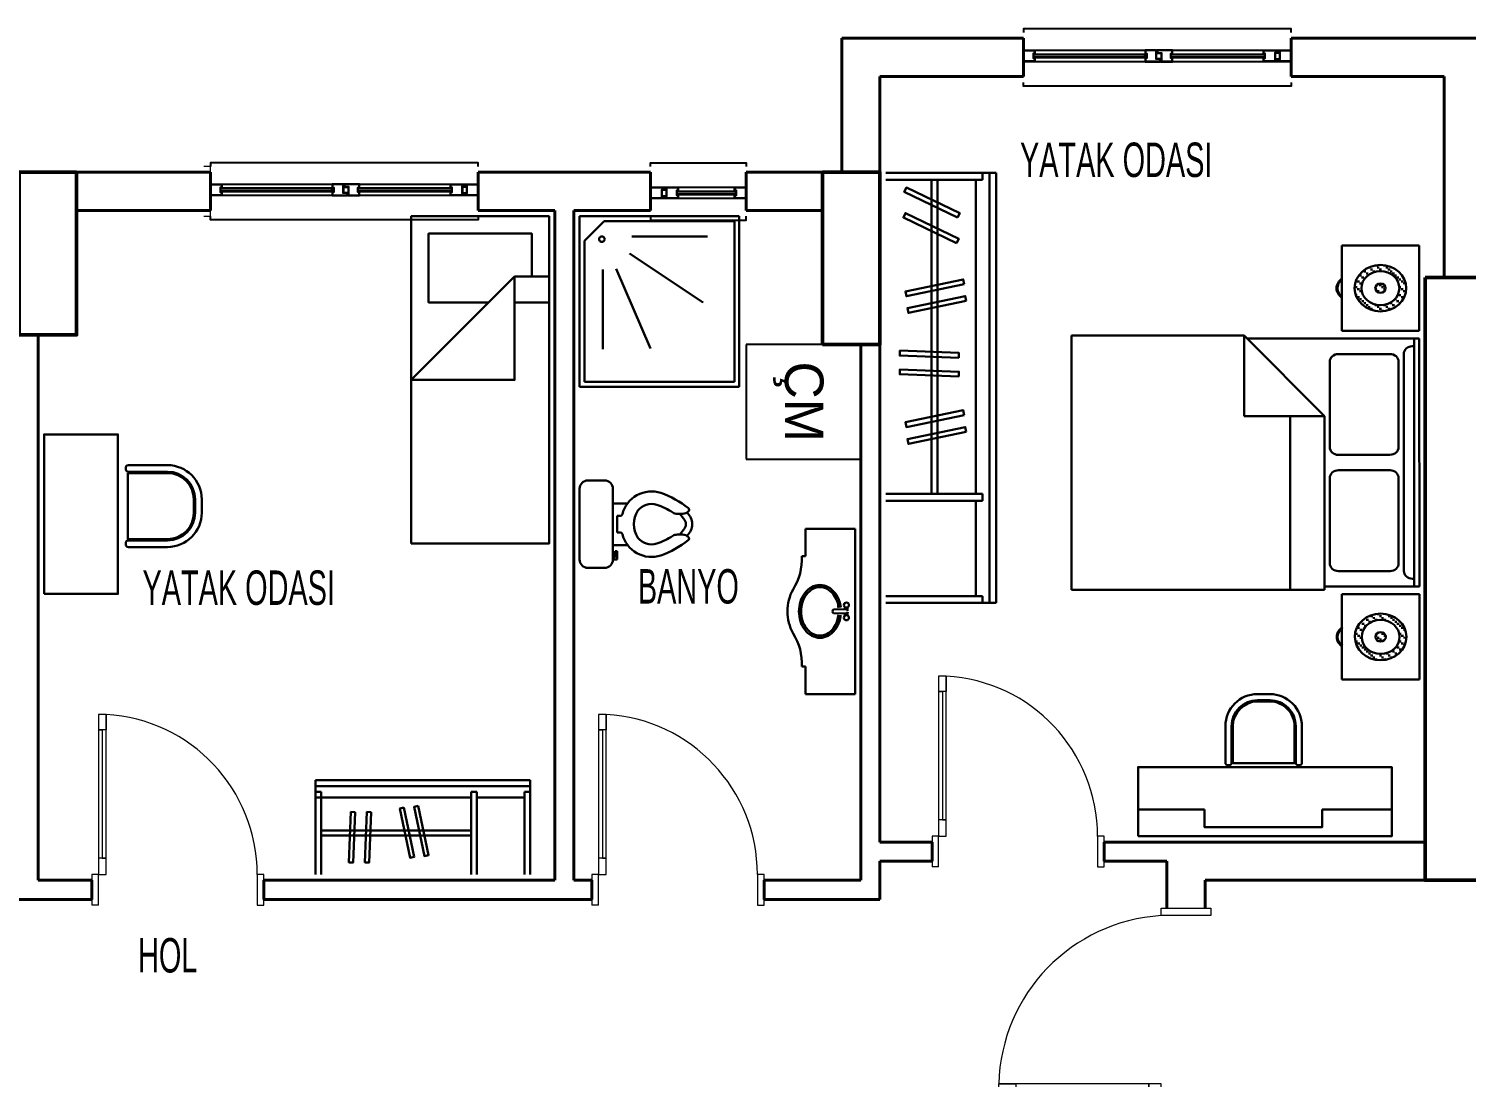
# Model space of a CAD drawing. Header units: millimetres. Extents: x 38 to 3246, y 32 to 1248.
# Drawn here: x 752 to 1504, y 678 to 1225 of the extents above; entities that cross this region are included whole.
import ezdxf

# ---------------------------------------------------------------- set-up
doc = ezdxf.new("R2010")
doc.units = ezdxf.units.MM
doc.layers.add('14_ISLAK_MEKAN_TEFRİŞ', color=134, linetype='Continuous')
for name, color, linetype, lineweight in [('CAM', 253, 'Continuous', 15), ('duvar_40', 45, 'Continuous', 40), ('KOLON50', 81, 'Continuous', 50), ('PENC_25', 74, 'Continuous', 25), ('TEF', 145, 'Continuous', 30), ('yazı', 253, 'Continuous', 20)]:
    doc.layers.add(name, color=color, linetype=linetype, lineweight=lineweight)
doc.styles.add('ARIAL', font='Arial')
doc.styles.get("Standard").update_dxf_attribs({"font": 'EtrFont'})

# ---------------------------------------------------------------- blocks, each defined once
blk = doc.blocks.new('a90')
at = {"layer": 'PENC_25', "lineweight": 20}
for p, q in [((1344.126593, 765.83973), (1370.110589, 765.83973)), ((1344.126593, 761.98131), (1344.126593, 765.83973)), ((1344.126593, 765.83973), (1370.110589, 765.83973)), ((1344.126593, 761.98131), (1344.126593, 765.83973)), ((1370.110589, 761.98131), (1344.126593, 761.98131)), ((1370.110589, 761.98131), (1344.126593, 761.98131)), ((1370.110589, 765.83973), (1370.110589, 761.98131)), ((1370.110589, 765.83973), (1370.110589, 761.98131)), ((1344.110589, 665.83973), (1344.110589, 669.698151)), ((1344.110589, 669.698151), (1370.110589, 669.698151)), ((1370.110589, 669.698151), (1370.110589, 665.83973)), ((1344.110589, 665.83973), (1370.126593, 665.83973))]:
    blk.add_line(p, q, dxfattribs=at)
at = {"layer": 'PENC_25', "lineweight": 20, "flags": 128}
for points in [[(1259.196266, 669.698151), (1259.196266, 674.142595)], [(1259.196266, 669.698151), (1344.110589, 669.698151), (1344.110589, 674.142595), (1259.196266, 674.142595), (1268.165639, 674.142595), (1268.165639, 669.698151), (1268.165639, 671.920373), (1337.639647, 671.920373), (1337.639647, 674.142595), (1337.639647, 669.698151)]]:
    blk.add_lwpolyline(points, dxfattribs=at)
at = {"layer": 'PENC_25', "lineweight": 20}
blk.add_arc((1349.684225, 671.629217), 90.522859, 93.519877, 178.408971, dxfattribs=at)
blk = doc.blocks.new('a91')
at = {"layer": 'TEF'}
h = blk.add_hatch(dxfattribs=at)
h.set_pattern_fill('CROSS', color=256, scale=0.36, style=0, pattern_type=2)
h.set_pattern_definition([(-89.969315, (-397.237, -10223.7682), (-2.28489783, -2.058624), [1.0287, -3.0861]), (-179.969315, (-397.8088, -10223.2542), (-2.28710152, 2.05617543), [1.143, -3.429])])
h.paths.add_polyline_path([(1445.25, 1089.89), (1445.4, 1088.09), (1445.84, 1086.33), (1446.57, 1084.66), (1447.55, 1083.11), (1448.78, 1081.71), (1450.21, 1080.49), (1451.83, 1079.46), (1453.61, 1078.66), (1455.5, 1078.11), (1457.46, 1077.8), (1459.47, 1077.76), (1461.47, 1078), (1463.42, 1078.5), (1465.27, 1079.26), (1466.98, 1080.26), (1468.5, 1081.49), (1469.79, 1082.91), (1470.84, 1084.48), (1471.6, 1086.18), (1472.08, 1087.95), (1472.25, 1089.76), (1472.12, 1091.56), (1471.7, 1093.32), (1471, 1095), (1470.04, 1096.56), (1468.83, 1097.98), (1467.41, 1099.22), (1465.81, 1100.26), (1464.04, 1101.07), (1462.16, 1101.65), (1460.2, 1101.98), (1458.2, 1102.04), (1456.19, 1101.83), (1454.24, 1101.35), (1452.38, 1100.61), (1450.66, 1099.62), (1449.12, 1098.41), (1447.8, 1097.01), (1446.74, 1095.44), (1445.95, 1093.76), (1445.45, 1091.99), (1445.25, 1090.18)])
h.paths.add_polyline_path([(1448.85, 1089.89), (1448.96, 1088.57), (1449.29, 1087.28), (1449.82, 1086.06), (1450.54, 1084.92), (1451.44, 1083.89), (1452.49, 1083), (1453.68, 1082.25), (1454.98, 1081.66), (1456.36, 1081.25), (1457.81, 1081.03), (1459.28, 1081), (1460.75, 1081.17), (1462.17, 1081.54), (1463.53, 1082.1), (1464.78, 1082.83), (1465.9, 1083.73), (1466.85, 1084.77), (1467.61, 1085.93), (1468.18, 1087.17), (1468.52, 1088.47), (1468.65, 1089.79), (1468.56, 1091.12), (1468.25, 1092.41), (1467.74, 1093.64), (1467.03, 1094.78), (1466.15, 1095.82), (1465.1, 1096.73), (1463.92, 1097.49), (1462.63, 1098.09), (1461.25, 1098.52), (1459.81, 1098.76), (1458.34, 1098.8), (1456.87, 1098.65), (1455.44, 1098.29), (1454.08, 1097.75), (1452.82, 1097.03), (1451.69, 1096.14), (1450.72, 1095.11), (1449.94, 1093.96), (1449.36, 1092.73), (1449, 1091.43), (1448.85, 1090.11)])
h.paths.add_polyline_path([(1456.05, 1089.9), (1456.08, 1089.54), (1456.17, 1089.18), (1456.31, 1088.85), (1456.51, 1088.54), (1456.76, 1088.26), (1457.04, 1088.01), (1457.37, 1087.81), (1457.72, 1087.65), (1458.1, 1087.54), (1458.49, 1087.48), (1458.89, 1087.47), (1459.29, 1087.52), (1459.68, 1087.62), (1460.05, 1087.77), (1460.4, 1087.97), (1460.7, 1088.22), (1460.96, 1088.5), (1461.17, 1088.81), (1461.32, 1089.15), (1461.42, 1089.51), (1461.45, 1089.87), (1461.43, 1090.23), (1461.34, 1090.58), (1461.2, 1090.92), (1461.01, 1091.23), (1460.77, 1091.51), (1460.48, 1091.76), (1460.16, 1091.97), (1459.81, 1092.13), (1459.43, 1092.25), (1459.04, 1092.31), (1458.64, 1092.33), (1458.24, 1092.28), (1457.85, 1092.19), (1457.48, 1092.04), (1457.13, 1091.84), (1456.82, 1091.6), (1456.56, 1091.32), (1456.35, 1091.01), (1456.19, 1090.67), (1456.09, 1090.32), (1456.05, 1089.95)])
h.paths.add_polyline_path([(1445.35, 907.64), (1445.5, 905.84), (1445.94, 904.08), (1446.66, 902.41), (1447.65, 900.86), (1448.87, 899.46), (1450.31, 898.24), (1451.93, 897.21), (1453.7, 896.41), (1455.59, 895.86), (1457.56, 895.55), (1459.57, 895.51), (1461.57, 895.75), (1463.52, 896.25), (1465.37, 897.01), (1467.07, 898.01), (1468.59, 899.24), (1469.89, 900.66), (1470.93, 902.23), (1471.7, 903.93), (1472.17, 905.7), (1472.35, 907.51), (1472.22, 909.31), (1471.8, 911.07), (1471.1, 912.75), (1470.14, 914.31), (1468.93, 915.73), (1467.51, 916.97), (1465.9, 918.01), (1464.14, 918.82), (1462.26, 919.4), (1460.3, 919.73), (1458.29, 919.79), (1456.29, 919.58), (1454.34, 919.1), (1452.47, 918.36), (1450.75, 917.37), (1449.22, 916.16), (1447.9, 914.76), (1446.84, 913.19), (1446.05, 911.51), (1445.55, 909.74), (1445.35, 907.93)])
h.paths.add_polyline_path([(1448.95, 907.64), (1449.06, 906.32), (1449.38, 905.03), (1449.91, 903.81), (1450.64, 902.67), (1451.53, 901.64), (1452.59, 900.75), (1453.78, 900), (1455.08, 899.41), (1456.46, 899), (1457.9, 898.78), (1459.38, 898.75), (1460.84, 898.92), (1462.27, 899.29), (1463.63, 899.85), (1464.88, 900.58), (1466, 901.48), (1466.95, 902.52), (1467.71, 903.68), (1468.27, 904.92), (1468.62, 906.22), (1468.75, 907.54), (1468.66, 908.87), (1468.35, 910.16), (1467.83, 911.39), (1467.13, 912.53), (1466.24, 913.57), (1465.2, 914.48), (1464.02, 915.24), (1462.73, 915.84), (1461.35, 916.27), (1459.91, 916.51), (1458.44, 916.55), (1456.97, 916.4), (1455.54, 916.04), (1454.17, 915.5), (1452.91, 914.78), (1451.79, 913.89), (1450.82, 912.86), (1450.04, 911.71), (1449.46, 910.48), (1449.1, 909.18), (1448.95, 907.86)])
h.paths.add_polyline_path([(1456.15, 907.65), (1456.18, 907.29), (1456.27, 906.93), (1456.41, 906.6), (1456.61, 906.29), (1456.85, 906.01), (1457.14, 905.76), (1457.47, 905.56), (1457.82, 905.4), (1458.2, 905.29), (1458.59, 905.23), (1458.99, 905.22), (1459.39, 905.27), (1459.78, 905.37), (1460.15, 905.52), (1460.49, 905.72), (1460.8, 905.97), (1461.06, 906.25), (1461.27, 906.56), (1461.42, 906.9), (1461.51, 907.26), (1461.55, 907.62), (1461.52, 907.98), (1461.44, 908.33), (1461.3, 908.67), (1461.11, 908.98), (1460.87, 909.26), (1460.58, 909.51), (1460.26, 909.72), (1459.91, 909.88), (1459.53, 910), (1459.14, 910.06), (1458.74, 910.08), (1458.34, 910.03), (1457.95, 909.94), (1457.57, 909.79), (1457.23, 909.59), (1456.92, 909.35), (1456.66, 909.07), (1456.45, 908.76), (1456.29, 908.42), (1456.19, 908.07), (1456.15, 907.7)])
for p, q in [((1438.59, 929.91), (1479.09, 929.93)), ((1438.61, 885.36), (1438.59, 929.91)), ((1479.09, 929.93), (1479.11, 885.38)), ((1479.11, 885.38), (1438.61, 885.36))]:
    blk.add_line(p, q, dxfattribs=at)
for major_axis in [(-13.5, -0.01), (-9.9, -0.01), (-2.7, 0)]:
    blk.add_ellipse((1458.85, 907.65), major_axis=major_axis, ratio=0.9, dxfattribs=at)
for major_axis, start_param, end_param in [((-6.75, 0), 5.306139, 7.260232), ((-6.3, 0), 5.359292, 7.207079)]:
    blk.add_ellipse((1442.65, 907.64), major_axis=major_axis, ratio=0.9, start_param=start_param, end_param=end_param, dxfattribs=at)
blk = doc.blocks.new('a92')
at = {"layer": 'TEF'}
for p, q in [((1478.989125, 1112.182934), (1438.489131, 1112.161245)), ((1438.489131, 1112.161245), (1438.51299, 1067.611251)), ((1479.012984, 1067.632941), (1478.989125, 1112.182934)), ((1438.51299, 1067.611251), (1479.012984, 1067.632941)), ((1387.536818, 1065.15395), (1297.214312, 1065.105578)), ((1297.214312, 1065.105578), (1297.285455, 932.265597)), ((1387.536818, 1065.15395), (1387.559391, 1023.005139)), ((1429.536866, 1023.02762), (1387.536818, 1065.15395)), ((1479.015153, 1063.582941), (1389.1511, 1063.534814)), ((1476.384561, 933.981514), (1476.315154, 1063.581495)), ((1479.084561, 933.98296), (1479.015153, 1063.582941)), ((1463.719493, 1055.474749), (1436.719497, 1055.460289)), ((1470.980224, 942.078621), (1470.919492, 1055.478605)), ((1475.417323, 1059.531014), (1476.317323, 1059.531496)), ((1432.221667, 1051.407879), (1432.245526, 1006.857886)), ((1468.245521, 1006.877166), (1468.221662, 1051.427159)), ((1429.536866, 1023.02762), (1387.559391, 1023.005139)), ((1411.585438, 932.32681), (1411.536868, 1023.01798)), ((1429.585436, 932.33645), (1429.536866, 1023.02762)), ((1436.747694, 1002.810296), (1463.74769, 1002.824756)), ((1436.752032, 994.710297), (1463.752028, 994.724757)), ((1432.278061, 946.107894), (1432.254202, 990.657888)), ((1468.254197, 990.677168), (1468.278055, 946.127174)), ((1463.780225, 942.074765), (1436.780229, 942.060305)), ((1297.285455, 932.265597), (1429.585436, 932.33645)), ((1429.584568, 933.95645), (1479.084561, 933.98296)), ((1476.382392, 938.031513), (1475.482392, 938.031031))]:
    blk.add_line(p, q, dxfattribs=at)
for major_axis in [(-13.499998, -0.00723), (-9.899999, -0.005302), (-2.7, -0.001446)]:
    blk.add_ellipse((1458.751058, 1089.897093), major_axis=major_axis, ratio=0.9, dxfattribs=at)
for centre, major_axis, start_param, end_param in [((1442.55106, 1089.888417), (-6.749999, -0.003615), 5.3061386471, 7.2602319673), ((1442.55106, 1089.888417), (-6.299999, -0.003374), 5.3592918673, 7.2070787471), ((1436.721666, 1051.410289), (-4.499999, -0.00241), 4.7123889804, 6.2831853072), ((1463.721662, 1051.424749), (-4.499999, -0.00241), 3.1415926536, 4.7123889804), ((1475.419492, 1055.481015), (-4.499999, -0.00241), 4.7123889804, 6.2831853072), ((1436.745525, 1006.860296), (-4.499999, -0.00241), 6.2831853072, 7.853981634), ((1463.745521, 1006.874756), (-4.499999, -0.00241), 1.5707963268, 3.1415926536), ((1436.754201, 990.660298), (-4.499999, -0.00241), 4.7123889804, 6.2831853072), ((1463.754197, 990.674758), (-4.499999, -0.00241), 3.1415926536, 4.7123889804), ((1436.77806, 946.110304), (-4.499999, -0.00241), 6.2831853072, 7.853981634), ((1463.778056, 946.124764), (-4.499999, -0.00241), 1.5707963268, 3.1415926536), ((1475.480223, 942.081031), (-4.499999, -0.00241), 6.2831853072, 7.853981634)]:
    blk.add_ellipse(centre, major_axis=major_axis, ratio=0.9, start_param=start_param, end_param=end_param, dxfattribs=at)
blk.add_blockref('a91', (0, 0))
blk = doc.blocks.new('a93')
at = {"layer": 'duvar_40', "flags": 128}
for points in [[(1224.326325, 800.466768), (1224.326325, 790.466768)], [(1314.326325, 800.466768), (1314.326325, 790.466768)]]:
    blk.add_lwpolyline(points, dxfattribs=at)
at = {"layer": 'PENC_25', "lineweight": 20}
for p, q in [((1231.798843, 887.134307), (1227.798843, 887.134307)), ((1224.326266, 803.466788), (1224.326266, 787.466839)), ((1227.798844, 803.466788), (1224.326266, 803.466788)), ((1227.798844, 787.466839), (1227.798844, 803.466788)), ((1314.326266, 803.466737), (1310.853687, 803.466737)), ((1310.853687, 803.466737), (1310.853687, 787.466788)), ((1314.326266, 787.466788), (1314.326266, 803.466737)), ((1227.798844, 787.466737), (1224.326266, 787.466737)), ((1310.853687, 787.466737), (1314.326266, 787.466737))]:
    blk.add_line(p, q, dxfattribs=at)
at = {"layer": 'PENC_25', "lineweight": 20, "flags": 128}
blk.add_lwpolyline([(1227.798843, 887.190193), (1227.798843, 803.466788), (1231.798843, 803.466788), (1231.798843, 887.190193), (1231.798843, 879.117758), (1227.798843, 879.117758), (1229.798843, 879.117758), (1229.798843, 812.028691), (1231.798843, 812.028691), (1227.798843, 812.028691)], dxfattribs=at)
at = {"layer": 'PENC_25', "lineweight": 20}
blk.add_arc((1227.051598, 803.466788), 83.80209, 359.992273, 86.752553, dxfattribs=at)
blk = doc.blocks.new('a94')
at = {"layer": 'duvar_40', "flags": 128}
for points in [[(1046.515667, 780.466768), (1046.515667, 770.466768)], [(1136.515667, 780.466768), (1136.515667, 770.466768)]]:
    blk.add_lwpolyline(points, dxfattribs=at)
at = {"layer": 'PENC_25', "lineweight": 20}
for p, q in [((1053.988186, 867.134256), (1049.988186, 867.134256)), ((1049.988187, 783.466737), (1046.515608, 783.466737)), ((1046.515608, 783.466737), (1046.515608, 767.466788)), ((1049.988187, 767.466788), (1049.988187, 783.466737)), ((1133.04303, 783.466685), (1133.04303, 767.466737)), ((1136.515608, 783.466685), (1133.04303, 783.466685)), ((1136.515608, 767.466737), (1136.515608, 783.466685)), ((1049.988187, 767.466685), (1046.515608, 767.466685)), ((1133.04303, 767.466685), (1136.515608, 767.466685))]:
    blk.add_line(p, q, dxfattribs=at)
at = {"layer": 'PENC_25', "lineweight": 20, "flags": 128}
blk.add_lwpolyline([(1049.988186, 867.190142), (1049.988186, 783.466737), (1053.988186, 783.466737), (1053.988186, 867.190142), (1053.988186, 859.117706), (1049.988186, 859.117706), (1051.988186, 859.117706), (1051.988186, 792.028639), (1053.988186, 792.028639), (1049.988186, 792.028639)], dxfattribs=at)
at = {"layer": 'PENC_25', "lineweight": 20}
blk.add_arc((1049.24094, 783.466737), 83.80209, 359.992273, 86.752553, dxfattribs=at)
blk = doc.blocks.new('a95')
at = {"layer": 'CAM', "flags": 128}
for points in [[(1090.949588, 1140.17522), (1121.835366, 1140.17522), (1121.835366, 1140.67522), (1091.649588, 1140.67522)], [(1094.873231, 1140.67522), (1090.949588, 1140.67522), (1090.949588, 1140.17522), (1094.873231, 1140.17522)], [(1091.649588, 1138.67522), (1121.835366, 1138.67522), (1121.835366, 1139.17522), (1090.949588, 1139.17522)], [(1094.873231, 1139.17522), (1090.949588, 1139.17522), (1090.949588, 1138.67522), (1094.873231, 1138.67522)]]:
    blk.add_lwpolyline(points, dxfattribs=at)
at = {"layer": 'PENC_25'}
for p, q in [((1091.649588, 1142.675221), (1121.135366, 1142.675221)), ((1121.135366, 1136.675218), (1091.649588, 1136.675218))]:
    blk.add_line(p, q, dxfattribs=at)
at = {"layer": 'PENC_25', "flags": 128}
for points in [[(1077.110589, 1153.466737), (1077.110589, 1155.383703), (1127.110589, 1155.383703), (1127.110589, 1153.466737)], [(1077.110589, 1127.466737), (1077.110589, 1125.466737), (1127.110589, 1125.466737), (1127.110589, 1127.466737)]]:
    blk.add_lwpolyline(points, dxfattribs=at)
for points in [[(1077.110589, 1142.675221), (1085.135372, 1142.675221), (1085.135372, 1141.17522), (1083.135371, 1141.17522), (1083.135371, 1136.675218), (1077.110589, 1136.675218), (1077.110589, 1139.67522)], [(1077.535369, 1142.475221), (1084.935372, 1142.475221), (1084.935372, 1141.37522), (1082.935371, 1141.37522), (1082.935371, 1136.875218), (1077.535369, 1136.875218), (1077.535369, 1138.47522), (1077.535369, 1140.87522)], [(1091.649588, 1136.675218), (1083.435371, 1136.675218), (1083.435371, 1138.17522), (1085.435372, 1138.17522), (1085.435372, 1142.675221), (1091.649588, 1142.675221), (1091.649588, 1140.67522), (1090.949588, 1140.67522), (1090.949588, 1138.67522), (1091.649588, 1138.67522)], [(1091.449588, 1136.875218), (1083.635371, 1136.875218), (1083.635371, 1137.97522), (1085.635372, 1137.97522), (1085.635372, 1142.475221), (1091.449588, 1142.475221), (1091.449588, 1140.87522), (1090.749588, 1140.87522), (1090.749588, 1138.47522), (1091.449588, 1138.47522)], [(1121.135366, 1142.675221), (1127.110589, 1142.675221), (1127.110589, 1136.675218), (1121.135366, 1136.675218), (1121.135366, 1138.67522), (1121.835366, 1138.67522), (1121.835366, 1140.67522), (1121.135366, 1140.67522)], [(1121.335366, 1142.475221), (1126.935369, 1142.475221), (1126.935369, 1136.875218), (1121.335366, 1136.875218), (1121.335366, 1138.47522), (1122.035366, 1138.47522), (1122.035366, 1140.87522), (1121.335366, 1140.87522)]]:
    blk.add_lwpolyline(points, close=True, dxfattribs=at)
blk = doc.blocks.new('a96')
at = {"layer": 'duvar_40', "flags": 128}
for points in [[(785.064901, 780.466768), (785.064901, 770.466768)], [(875.064901, 780.466768), (875.064901, 770.466768)]]:
    blk.add_lwpolyline(points, dxfattribs=at)
at = {"layer": 'PENC_25', "lineweight": 20}
for p, q in [((792.53742, 867.134256), (788.53742, 867.134256)), ((788.537421, 783.466737), (785.064842, 783.466737)), ((785.064842, 783.466737), (785.064842, 767.466788)), ((788.537421, 767.466788), (788.537421, 783.466737)), ((875.064842, 783.466685), (871.592264, 783.466685)), ((871.592264, 783.466685), (871.592264, 767.466737)), ((875.064842, 767.466737), (875.064842, 783.466685)), ((788.537421, 767.466685), (785.064842, 767.466685)), ((871.592264, 767.466685), (875.064842, 767.466685))]:
    blk.add_line(p, q, dxfattribs=at)
at = {"layer": 'PENC_25', "lineweight": 20, "flags": 128}
blk.add_lwpolyline([(788.53742, 867.190142), (788.53742, 783.466737), (792.53742, 783.466737), (792.53742, 867.190142), (792.53742, 859.117706), (788.53742, 859.117706), (790.53742, 859.117706), (790.53742, 792.028639), (792.53742, 792.028639), (788.53742, 792.028639)], dxfattribs=at)
at = {"layer": 'PENC_25', "lineweight": 20}
blk.add_arc((787.790174, 783.466737), 83.80209, 359.992273, 86.752553, dxfattribs=at)
blk = doc.blocks.new('a103')
at = {"layer": 'CAM', "flags": 128}
for points in [[(1277.385812, 1211.758253), (1336.447941, 1211.758253), (1336.447941, 1212.258253), (1277.385812, 1212.258253)], [(1277.385812, 1210.258253), (1336.447941, 1210.258253), (1336.447941, 1210.758253), (1277.385812, 1210.758253)], [(1349.347946, 1211.758253), (1398.271589, 1211.758253), (1398.271589, 1212.258253), (1349.347946, 1212.258253)], [(1349.347946, 1210.258253), (1398.271589, 1210.258253), (1398.271589, 1210.758253), (1349.347946, 1210.758253)]]:
    blk.add_lwpolyline(points, close=True, dxfattribs=at)
at = {"layer": 'PENC_25'}
for p, q in [((1278.085812, 1214.258255), (1397.571589, 1214.258255)), ((1397.571589, 1208.258252), (1278.085812, 1208.258252))]:
    blk.add_line(p, q, dxfattribs=at)
at = {"layer": 'PENC_25', "flags": 128}
for points in [[(1412.110589, 1223.466737), (1412.110589, 1225.466737), (1272.110589, 1225.466737), (1272.110589, 1223.466737)], [(1412.110589, 1197.466737), (1412.110589, 1195.54977), (1272.110589, 1195.54977), (1272.110589, 1197.466737)]]:
    blk.add_lwpolyline(points, dxfattribs=at)
for points in [[(1278.085812, 1208.258252), (1272.110589, 1208.258252), (1272.110589, 1214.258255), (1278.085812, 1214.258255), (1278.085812, 1212.258253), (1277.385812, 1212.258253), (1277.385812, 1210.258253), (1278.085812, 1210.258253)], [(1277.885812, 1208.458252), (1272.285808, 1208.458252), (1272.285808, 1214.058255), (1277.885812, 1214.058255), (1277.885812, 1212.458253), (1277.185812, 1212.458253), (1277.185812, 1210.058253), (1277.885812, 1210.058253)], [(1397.571589, 1214.258255), (1405.785807, 1214.258255), (1405.785807, 1212.758253), (1403.785806, 1212.758253), (1403.785806, 1208.258252), (1397.571589, 1208.258252), (1397.571589, 1210.258253), (1398.271589, 1210.258253), (1398.271589, 1212.258253), (1397.571589, 1212.258253)], [(1397.771589, 1214.058255), (1405.585807, 1214.058255), (1405.585807, 1212.958253), (1403.585806, 1212.958253), (1403.585806, 1208.458252), (1397.771589, 1208.458252), (1397.771589, 1210.058253), (1398.471589, 1210.058253), (1398.471589, 1212.458253), (1397.771589, 1212.458253)], [(1412.110589, 1208.258252), (1404.085806, 1208.258252), (1404.085806, 1209.758253), (1406.085807, 1209.758253), (1406.085807, 1214.258255), (1412.110589, 1214.258255), (1412.110589, 1211.258253)], [(1411.685809, 1208.458252), (1404.285806, 1208.458252), (1404.285806, 1209.558253), (1406.285807, 1209.558253), (1406.285807, 1214.058255), (1411.685809, 1214.058255), (1411.685809, 1212.458253), (1411.685809, 1210.058253)]]:
    blk.add_lwpolyline(points, close=True, dxfattribs=at)
blk = doc.blocks.new('a106')
at = {"layer": 'CAM', "flags": 128}
for points in [[(852.385812, 1141.758253), (911.447941, 1141.758253), (911.447941, 1142.258253), (852.385812, 1142.258253)], [(852.385812, 1140.258253), (911.447941, 1140.258253), (911.447941, 1140.758253), (852.385812, 1140.758253)], [(924.347946, 1141.758253), (973.271589, 1141.758253), (973.271589, 1142.258253), (924.347946, 1142.258253)], [(924.347946, 1140.258253), (973.271589, 1140.258253), (973.271589, 1140.758253), (924.347946, 1140.758253)]]:
    blk.add_lwpolyline(points, close=True, dxfattribs=at)
at = {"layer": 'PENC_25', "lineweight": 20}
for p, q in [((847.110589, 1153.466685), (843.63801, 1153.466685)), ((847.110589, 1127.466737), (847.110589, 1153.466685)), ((843.63801, 1127.466685), (847.110589, 1127.466685))]:
    blk.add_line(p, q, dxfattribs=at)
at = {"layer": 'PENC_25'}
for p, q in [((853.085812, 1144.258255), (972.571589, 1144.258255)), ((972.571589, 1138.258252), (853.085812, 1138.258252))]:
    blk.add_line(p, q, dxfattribs=at)
at = {"layer": 'PENC_25', "flags": 128}
for points in [[(987.110589, 1153.466737), (987.110589, 1155.466737), (847.110589, 1155.466737), (847.110589, 1153.466737)], [(987.110589, 1127.466737), (987.110589, 1125.54977), (847.110589, 1125.54977), (847.110589, 1127.466737)]]:
    blk.add_lwpolyline(points, dxfattribs=at)
for points in [[(853.085812, 1138.258252), (847.110589, 1138.258252), (847.110589, 1144.258255), (853.085812, 1144.258255), (853.085812, 1142.258253), (852.385812, 1142.258253), (852.385812, 1140.258253), (853.085812, 1140.258253)], [(852.885812, 1138.458252), (847.285808, 1138.458252), (847.285808, 1144.058255), (852.885812, 1144.058255), (852.885812, 1142.458253), (852.185812, 1142.458253), (852.185812, 1140.058253), (852.885812, 1140.058253)], [(910.747941, 1138.258252), (918.747944, 1138.258252), (918.747944, 1139.758253), (916.747943, 1139.758253), (916.747943, 1144.258255), (910.747941, 1144.258255), (910.747941, 1142.258253), (911.447941, 1142.258253), (911.447941, 1140.258253), (910.747941, 1140.258253)], [(910.947941, 1138.458252), (918.547944, 1138.458252), (918.547944, 1139.558253), (916.547943, 1139.558253), (916.547943, 1144.058255), (910.947941, 1144.058255), (910.947941, 1142.458253), (911.647941, 1142.458253), (911.647941, 1140.058253), (910.947941, 1140.058253)], [(925.047946, 1144.258255), (917.047943, 1144.258255), (917.047943, 1142.758253), (919.047944, 1142.758253), (919.047944, 1138.258252), (925.047946, 1138.258252), (925.047946, 1140.258253), (924.347946, 1140.258253), (924.347946, 1142.258253), (925.047946, 1142.258253)], [(924.847946, 1144.058255), (917.247943, 1144.058255), (917.247943, 1142.958253), (919.247944, 1142.958253), (919.247944, 1138.458252), (924.847946, 1138.458252), (924.847946, 1140.058253), (924.147946, 1140.058253), (924.147946, 1142.458253), (924.847946, 1142.458253)], [(972.571589, 1144.258255), (980.785807, 1144.258255), (980.785807, 1142.758253), (978.785806, 1142.758253), (978.785806, 1138.258252), (972.571589, 1138.258252), (972.571589, 1140.258253), (973.271589, 1140.258253), (973.271589, 1142.258253), (972.571589, 1142.258253)], [(972.771589, 1144.058255), (980.585807, 1144.058255), (980.585807, 1142.958253), (978.585806, 1142.958253), (978.585806, 1138.458252), (972.771589, 1138.458252), (972.771589, 1140.058253), (973.471589, 1140.058253), (973.471589, 1142.458253), (972.771589, 1142.458253)], [(987.110589, 1138.258252), (979.085806, 1138.258252), (979.085806, 1139.758253), (981.085807, 1139.758253), (981.085807, 1144.258255), (987.110589, 1144.258255), (987.110589, 1141.258253)], [(986.685809, 1138.458252), (979.285806, 1138.458252), (979.285806, 1139.558253), (981.285807, 1139.558253), (981.285807, 1144.058255), (986.685809, 1144.058255), (986.685809, 1142.458253), (986.685809, 1140.058253)], [(910.547941, 1141.758253), (911.447941, 1141.758253), (911.447941, 1140.758253), (910.547941, 1140.758253)]]:
    blk.add_lwpolyline(points, close=True, dxfattribs=at)
blk = doc.blocks.new('cc2')
at = {"layer": '14_ISLAK_MEKAN_TEFRİŞ'}
for p, q in [((279.199679, -368.612928), (219.199679, -368.612928)), ((219.199679, -368.612928), (219.199679, -428.612928)), ((279.199679, -428.612928), (279.199679, -368.612928)), ((219.199679, -428.612928), (279.199679, -428.612928))]:
    blk.add_line(p, q, dxfattribs=at)
at = {"insert": (228.095774, -388.154623), "char_height": 20.16, "width": 8839.469653, "attachment_point": 1}
blk.add_mtext('ÇM', dxfattribs=at)
blk = doc.blocks.new('YAT80')
at = {"flags": 128}
blk.add_lwpolyline([(80, -190), (80, 0), (0, 0), (0, -190)], close=True, dxfattribs=at)
for points in [[(35, -50), (70, -50), (70, -10), (10, -10), (10, -35)], [(0, -35), (20, -35), (80, -95), (20, -95), (20, -35)], [(0, -50), (20, -50)]]:
    blk.add_lwpolyline(points, dxfattribs=at)
blk = doc.blocks.new('KSDLFGD')
at = {"layer": 'TEF'}
for p, q in [((134866.600126, -16275.379659), (134817.296422, -16275.379659)), ((134817.296422, -16275.379659), (134817.296422, -16387.673889)), ((134820.330496, -16275.379659), (134820.330496, -16387.673889)), ((134823.36457, -16278.413733), (134823.36457, -16275.379659)), ((134866.600126, -16278.413733), (134823.36457, -16278.413733)), ((134826.398644, -16278.413733), (134826.398644, -16303.170751)), ((134826.398644, -16279.260006), (134826.398644, -16303.170751)), ((134866.600126, -16303.170751), (134823.36457, -16303.170751)), ((134823.36457, -16303.170751), (134823.36457, -16306.204826)), ((134866.600126, -16306.204826), (134823.36457, -16306.204826)), ((134826.398644, -16306.204826), (134826.398644, -16387.673889)), ((134843.524714, -16306.204826), (134843.524714, -16384.639815)), ((134846.159498, -16306.204826), (134846.159498, -16384.639815)), ((134866.600126, -16387.673889), (134817.296422, -16387.673889)), ((134866.600126, -16384.639815), (134823.36457, -16384.639815)), ((134823.36457, -16384.639815), (134823.36457, -16387.673889))]:
    blk.add_line(p, q, dxfattribs=at)
at = {"layer": 'TEF', "flags": 128}
for points in [[(134830.684838, -16333.87928), (134856.481654, -16328.519177), (134856.928555, -16330.669996), (134831.131739, -16336.030099), (134830.684838, -16333.87928)], [(134831.563103, -16341.348265), (134857.359919, -16335.988161), (134857.80682, -16338.138981), (134832.010003, -16343.499084), (134831.563103, -16341.348265)], [(134834.00058, -16358.506893), (134860.327309, -16359.560359), (134860.239476, -16361.75536), (134833.912747, -16360.701894), (134834.00058, -16358.506893)], [(134834.00058, -16366.867322), (134860.327309, -16367.920787), (134860.239476, -16370.115788), (134833.912747, -16369.062323), (134834.00058, -16366.867322)]]:
    blk.add_lwpolyline(points, dxfattribs=at)
blk = doc.blocks.new('kjnknlnkldfldf')
at = {"layer": 'TEF'}
for p, q in [((57632.193034, 10880.081809), (57609.471988, 10880.081809)), ((57632.193034, 10876.248476), (57609.471988, 10876.248476)), ((57632.471988, 10875.481809), (57609.471988, 10875.481809)), ((57632.471988, 10837.148476), (57632.471988, 10875.481809)), ((57633.726368, 10878.548476), (57633.726368, 10877.781809)), ((57589.538655, 10860.148476), (57589.538655, 10852.481809)), ((57593.371988, 10860.148476), (57593.371988, 10852.481809)), ((57594.138655, 10860.148476), (57594.138655, 10852.481809)), ((57609.471988, 10837.148476), (57632.471988, 10837.148476)), ((57609.471988, 10836.381809), (57632.193034, 10836.381809)), ((57609.471988, 10832.548476), (57632.193034, 10832.548476)), ((57633.726368, 10834.848476), (57633.726368, 10834.081809))]:
    blk.add_line(p, q, dxfattribs=at)
at = {"layer": 'TEF', "flags": 128}
blk.add_lwpolyline([(57681.15439, 10907.269677), (57638.249906, 10907.269677), (57638.249906, 10814.747063), (57681.15439, 10814.747063)], close=True, dxfattribs=at)
for points in [[(57620.268413, 10875.481809), (57620.268413, 10876.248476)], [(57620.268413, 10836.381809), (57620.268413, 10837.148476)]]:
    blk.add_lwpolyline(points, dxfattribs=at)
at = {"layer": 'TEF'}
for centre, radius, start, end in [((57609.471988, 10860.148476), 19.933333, 90, 180), ((57632.193034, 10878.548476), 1.533333, 0, 90), ((57609.471988, 10860.148476), 16.1, 90, 180), ((57609.471988, 10860.148476), 15.333333, 90, 180), ((57632.193034, 10877.781809), 1.533333, 270, 0), ((57609.471988, 10852.481809), 19.933333, 180, 270), ((57609.471988, 10852.481809), 16.1, 180, 270), ((57609.471988, 10852.481809), 15.333333, 180, 270), ((57632.193034, 10834.848476), 1.533333, 0, 90), ((57632.193034, 10834.081809), 1.533333, 270, 0)]:
    blk.add_arc(centre, radius, start, end, dxfattribs=at)
blk = doc.blocks.new('dskfg')
at = {"layer": 'TEF'}
for p, q in [((1215856.528473, -318229.918806), (1215773.095581, -318229.918806)), ((1215773.095581, -318229.918806), (1215773.095581, -318319.065619)), ((1215856.528473, -318229.918806), (1215856.528473, -318319.065619)), ((1215785.855479, -318232.470786), (1215775.64756, -318242.678704)), ((1215853.976494, -318232.470786), (1215785.855479, -318232.470786)), ((1215853.976494, -318232.470786), (1215853.976494, -318316.513639)), ((1215775.64756, -318242.678704), (1215775.64756, -318316.513639)), ((1215800.364342, -318240.469987), (1215839.967264, -318240.432428)), ((1215799.170199, -318249.316257), (1215837.604301, -318274.896069)), ((1215785.249544, -318257.640822), (1215785.249544, -318299.410344)), ((1215792.228825, -318257.33448), (1215810.121579, -318299.078176)), ((1215856.528473, -318319.065619), (1215773.095581, -318319.065619)), ((1215775.64756, -318316.513639), (1215853.976494, -318316.513639))]:
    blk.add_line(p, q, dxfattribs=at)
for start_param, end_param in [(3.9269908172, 7.0685834708), (0.7853981639, 3.9269908175)]:
    blk.add_ellipse((1215784.74697, -318241.896823), major_axis=(-1.015044, 1.015044), ratio=1, start_param=start_param, end_param=end_param, dxfattribs=at)
blk = doc.blocks.new('ö_nklnlşfdndfnşnklm')
at = {"layer": 'TEF'}
for p, q in [((55836.619492, 10355.704601), (55836.619492, 10344.949046)), ((55887.708381, 10361.082379), (55841.99727, 10361.082379)), ((55893.086159, 10344.949046), (55893.086159, 10355.704601)), ((55841.99727, 10339.571268), (55887.708381, 10339.571268)), ((55851.408381, 10330.160157), (55851.408381, 10339.571268)), ((55859.475048, 10336.882379), (55859.475048, 10334.8249)), ((55870.230603, 10336.882379), (55859.475048, 10336.882379)), ((55870.230603, 10334.8249), (55870.230603, 10336.882379)), ((55878.29727, 10330.160157), (55878.29727, 10339.571268)), ((55882.330603, 10336.882379), (55882.330603, 10338.226823)), ((55882.330603, 10338.226823), (55886.363937, 10338.226823)), ((55887.708381, 10336.882379), (55882.330603, 10336.882379)), ((55886.363937, 10338.226823), (55886.363937, 10339.571268)), ((55887.708381, 10339.571268), (55887.708381, 10336.882379)), ((55858.130603, 10298.077512), (55858.130603, 10294.591908)), ((55861.283094, 10294.045599), (55858.130603, 10296.382189)), ((55868.422557, 10294.045599), (55871.575048, 10296.382189)), ((55871.575048, 10298.077512), (55871.575048, 10294.692432))]:
    blk.add_line(p, q, dxfattribs=at)
for centre, radius, start, end in [((55841.99727, 10355.704601), 5.377778, 90, 180), ((55887.708381, 10355.704601), 5.377778, 0, 90), ((55841.99727, 10344.949046), 5.377778, 180, 270), ((55887.708381, 10344.949046), 5.377778, 270, 0), ((55863.105048, 10314.699046), 19.387056, 103.883364, 198.183653), ((55858.130603, 10334.8249), 1.344444, 283.883364, 0), ((55871.575048, 10334.8249), 1.344444, 180, 256.116636), ((55866.600603, 10314.699046), 19.387056, 341.816347, 76.116636), ((55863.105048, 10314.699046), 11.320389, 127.108298, 198.183653), ((55864.852826, 10309.675938), 16.450886, 57.797266, 122.202734), ((55866.600603, 10314.699046), 11.320389, 341.816347, 52.891702), ((55901.825048, 10328.815712), 60.593291, 199.440035, 218.734582), ((55901.825048, 10328.815712), 52.526624, 199.440035, 212.062492), ((55827.880603, 10328.815712), 52.526624, 327.937508, 340.559965), ((55827.880603, 10328.815712), 60.593291, 321.334991, 340.559965), ((55852.752826, 10298.077512), 5.377778, 0, 32.062492), ((55876.952826, 10298.077512), 5.377778, 147.937508, 180), ((55855.607813, 10291.742904), 1.344444, 218.734582, 315.060102), ((55852.752826, 10294.591908), 5.377778, 315.060102, 0), ((55864.852826, 10298.789786), 10.307407, 223.602819, 316.397181), ((55864.852826, 10297.445341), 4.929629, 223.602819, 316.397181), ((55876.952826, 10294.692432), 5.377778, 180, 225.837529), ((55874.142821, 10291.799051), 1.344444, 225.837529, 321.334991)]:
    blk.add_arc(centre, radius, start, end, dxfattribs=at)
blk = doc.blocks.new('çkjngnşdglklşdf')
at = {"layer": 'TEF'}
for p, q in [((58786.602195, 10215.567112), (58786.602195, 10193.34489)), ((58786.602195, 10215.567112), (58826.602195, 10215.567112)), ((58826.602195, 10215.567112), (58826.602195, 10082.233779)), ((58783.581508, 10193.34489), (58786.602195, 10193.34489)), ((58783.581508, 10193.34489), (58786.602195, 10193.34489)), ((58809.266347, 10150.332367), (58819.836119, 10150.687359)), ((58809.266347, 10150.332367), (58819.836119, 10150.687359)), ((58818.271886, 10150.864855), (58818.271886, 10152.107326)), ((58818.271886, 10150.864855), (58818.271886, 10152.107326)), ((58820.479696, 10150.598611), (58820.479696, 10151.92983)), ((58820.479696, 10150.598611), (58820.479696, 10151.92983)), ((58809.266347, 10147.468523), (58819.836119, 10147.113532)), ((58809.266347, 10147.468523), (58819.836119, 10147.113532)), ((58818.271886, 10146.936036), (58818.271886, 10145.693565)), ((58818.271886, 10146.936036), (58818.271886, 10145.693565)), ((58820.479696, 10147.20228), (58820.479696, 10145.871061)), ((58820.479696, 10147.20228), (58820.479696, 10145.871061)), ((58786.602195, 10104.456001), (58783.581508, 10104.456001)), ((58786.602195, 10104.456001), (58783.581508, 10104.456001)), ((58786.602195, 10104.456001), (58786.602195, 10082.233779)), ((58786.602195, 10082.233779), (58826.602195, 10082.233779))]:
    blk.add_line(p, q, dxfattribs=at)
at = {"layer": 'TEF', "flags": 128}
for points in [[(58814.954942, 10151.809831, 0.04853), (58813.887345, 10156.964525, 0.085783), (58810.494739, 10163.604566, 0.10607), (58804.833408, 10168.52947, 0.126822), (58798.222205, 10170.233779, 0.126822), (58791.611001, 10168.52947, 0.10607), (58785.94967, 10163.604566, 0.085783), (58782.557064, 10156.964525, 0.075445), (58781.333316, 10148.900445, 0.075445), (58782.557064, 10140.836366, 0.085783), (58785.94967, 10134.196325, 0.10607), (58791.611001, 10129.271421, 0.126822), (58798.222205, 10127.567112, 0.126822), (58804.833408, 10129.271421, 0.105479), (58810.469612, 10134.162903, 0.091386), (58813.881148, 10140.31928, 0.05171), (58814.9877, 10145.81623, 0.05171)], [(58814.954942, 10151.809831, 0.04853), (58813.887345, 10156.964525, 0.085783), (58810.494739, 10163.604566, 0.10607), (58804.833408, 10168.52947, 0.126822), (58798.222205, 10170.233779, 0.126822), (58791.611001, 10168.52947, 0.10607), (58785.94967, 10163.604566, 0.085783), (58782.557064, 10156.964525, 0.075445), (58781.333316, 10148.900445, 0.075445), (58782.557064, 10140.836366, 0.085783), (58785.94967, 10134.196325, 0.10607), (58791.611001, 10129.271421, 0.126822), (58798.222205, 10127.567112, 0.126822), (58804.833408, 10129.271421, 0.105479), (58810.469612, 10134.162903, 0.091386), (58813.881148, 10140.31928, 0.05171), (58814.9877, 10145.81623, 0.05171)], [(58813.187377, 10151.619546, 0.04853), (58812.189605, 10156.437105, 0.085783), (58809.072517, 10162.537899, 0.10607), (58803.973935, 10166.973257, 0.126822), (58798.222205, 10168.456001, 0.126822), (58792.470474, 10166.973257, 0.10607), (58787.371892, 10162.537899, 0.085783), (58784.254804, 10156.437105, 0.075445), (58783.111094, 10148.900445, 0.075445), (58784.254804, 10141.363786, 0.085783), (58787.371892, 10135.262991, 0.10607), (58792.470474, 10130.827634, 0.126822), (58798.222205, 10129.34489, 0.126822), (58803.973935, 10130.827634, 0.10607), (58809.072517, 10135.262991, 0.091652), (58812.189605, 10140.866621, 0.051517), (58813.217993, 10145.985433, 0.046971)], [(58813.187377, 10151.619546, 0.04853), (58812.189605, 10156.437105, 0.085783), (58809.072517, 10162.537899, 0.10607), (58803.973935, 10166.973257, 0.126822), (58798.222205, 10168.456001, 0.126822), (58792.470474, 10166.973257, 0.10607), (58787.371892, 10162.537899, 0.085783), (58784.254804, 10156.437105, 0.075445), (58783.111094, 10148.900445, 0.075445), (58784.254804, 10141.363786, 0.085783), (58787.371892, 10135.262991, 0.10607), (58792.470474, 10130.827634, 0.126822), (58798.222205, 10129.34489, 0.126822), (58803.973935, 10130.827634, 0.10607), (58809.072517, 10135.262991, 0.091652), (58812.189605, 10140.866621, 0.051517), (58813.217993, 10145.985433, 0.046971)]]:
    blk.add_lwpolyline(points, format="xyb", dxfattribs=at)
at = {"layer": 'TEF'}
for centre in [(58819.621103, 10153.971032), (58819.621103, 10153.971032), (58819.621103, 10143.829859), (58819.621103, 10143.829859)]:
    blk.add_circle(centre, 2.041202, dxfattribs=at)
for centre, radius, start, end in [((58739.196745, 10190.821615), 44.45643, 327.106454, 3.253764), ((58739.196745, 10190.821615), 44.45643, 327.106454, 3.253764), ((58810.327136, 10148.783486), 38.245793, 152.102729, 179.824784), ((58810.327136, 10149.017404), 38.245793, 180.175216, 207.897271), ((58809.808095, 10149.006886), 1.431919, 112.230732, 182.424419), ((58809.808095, 10149.006886), 1.431919, 112.230732, 182.424419), ((58809.808095, 10148.794005), 1.431919, 177.575581, 247.769268), ((58809.808095, 10148.794005), 1.431919, 177.575581, 247.769268), ((58819.294371, 10149.361878), 1.431919, 357.575581, 67.769268), ((58819.294371, 10149.361878), 1.431919, 357.575581, 67.769268), ((58819.294371, 10148.439013), 1.431919, 292.230732, 2.424419), ((58819.294371, 10148.439013), 1.431919, 292.230732, 2.424419), ((58739.196745, 10106.979275), 44.45643, 356.746236, 32.893546)]:
    blk.add_arc(centre, radius, start, end, dxfattribs=at)
blk = doc.blocks.new('jjbkjbkbbkddf')
at = {"layer": 'TEF'}
for p, q in [((58234.979954, 10063.019603), (58234.979954, 10128.019603)), ((58487.779174, 10128.019603), (58234.979954, 10128.019603)), ((58487.779174, 10124.019603), (58234.979954, 10124.019603)), ((58238.979954, 10120.019603), (58234.979954, 10120.019603)), ((58238.979954, 10063.019603), (58238.979954, 10120.019603)), ((58423.675876, 10063.019603), (58423.675876, 10120.019603)), ((58427.675876, 10120.019603), (58423.675876, 10120.019603)), ((58427.675876, 10063.019603), (58427.675876, 10120.019603)), ((58483.779174, 10063.019603), (58483.779174, 10120.019603)), ((58483.779174, 10120.019603), (58487.779174, 10120.019603)), ((58487.779174, 10063.019603), (58487.779174, 10128.019603)), ((58423.675876, 10116.019603), (58238.979954, 10116.019603)), ((58459.198832, 10116.019603), (58427.675876, 10116.019603)), ((58483.779174, 10116.019603), (58427.675876, 10116.019603)), ((58423.675876, 10093.441289), (58238.979954, 10093.441289)), ((58423.675876, 10089.967696), (58238.979954, 10089.967696))]:
    blk.add_line(p, q, dxfattribs=at)
at = {"layer": 'TEF', "flags": 128}
for points in [[(58261.208007, 10105.268644), (58246.145239, 10073.968589), (58243.535585, 10075.224453), (58258.598353, 10106.524508), (58261.208007, 10105.268644)], [(58276.267826, 10104.68971), (58261.205058, 10073.389655), (58258.595404, 10074.645519), (58273.658172, 10105.945574), (58276.267826, 10104.68971)], [(58300.349988, 10109.210991), (58307.41653, 10075.201516), (58304.580977, 10074.61234), (58297.514435, 10108.621815), (58300.349988, 10109.210991)], [(58310.196794, 10110.36886), (58317.263337, 10076.359385), (58314.427784, 10075.770209), (58307.361241, 10109.779684), (58310.196794, 10110.36886)], [(58343.700906, 10105.99752), (58342.31206, 10071.28943), (58339.41826, 10071.405226), (58340.807105, 10106.113316), (58343.700906, 10105.99752)], [(58354.722955, 10105.99752), (58353.334109, 10071.28943), (58350.440309, 10071.405226), (58351.829155, 10106.113316), (58354.722955, 10105.99752)], [(58377.344194, 10109.210991), (58384.410736, 10075.201516), (58381.575183, 10074.61234), (58374.508641, 10108.621815), (58377.344194, 10109.210991)], [(58387.191, 10110.36886), (58394.257543, 10076.359385), (58391.42199, 10075.770209), (58384.355447, 10109.779684), (58387.191, 10110.36886)]]:
    blk.add_lwpolyline(points, dxfattribs=at)
blk = doc.blocks.new('kljdfkdlfkşdfglk')
at = {"layer": 'TEF'}
for p, q in [((50363.007499, 6162.783454), (50363.007499, 6140.062408)), ((50364.540832, 6164.316787), (50365.307499, 6164.316787)), ((50366.840832, 6162.783454), (50366.840832, 6140.062408)), ((50405.940832, 6163.062408), (50367.607499, 6163.062408)), ((50367.607499, 6163.062408), (50367.607499, 6140.062408)), ((50405.940832, 6140.062408), (50405.940832, 6163.062408)), ((50406.707499, 6140.062408), (50406.707499, 6162.783454)), ((50408.240832, 6164.316787), (50409.007499, 6164.316787)), ((50410.540832, 6140.062408), (50410.540832, 6162.783454)), ((50382.940832, 6124.729075), (50390.607499, 6124.729075)), ((50382.940832, 6123.962408), (50390.607499, 6123.962408)), ((50382.940832, 6120.129075), (50390.607499, 6120.129075))]:
    blk.add_line(p, q, dxfattribs=at)
at = {"layer": 'TEF', "flags": 128}
blk.add_lwpolyline([(50308.842059, 6208.377787), (50308.842059, 6165.473303), (50466.28789, 6165.473303), (50466.28789, 6208.377787)], close=True, dxfattribs=at)
at = {"layer": 'TEF', "ltscale": 0.3, "flags": 128}
for points in [[(50350.117581, 6191.797921), (50350.117581, 6202.774942), (50422.998075, 6202.774942), (50422.998075, 6191.797921)], [(50308.842059, 6191.797921), (50350.117581, 6191.797921)], [(50422.998075, 6191.797921), (50466.28789, 6191.797921)]]:
    blk.add_lwpolyline(points, dxfattribs=at)
at = {"layer": 'TEF', "flags": 128}
for points in [[(50367.607499, 6150.858833), (50366.840832, 6150.858833)], [(50406.707499, 6150.858833), (50405.940832, 6150.858833)]]:
    blk.add_lwpolyline(points, dxfattribs=at)
at = {"layer": 'TEF'}
for centre, radius, start, end in [((50364.540832, 6162.783454), 1.533333, 90, 180), ((50365.307499, 6162.783454), 1.533333, 0, 90), ((50408.240832, 6162.783454), 1.533333, 90, 180), ((50409.007499, 6162.783454), 1.533333, 0, 90), ((50382.940832, 6140.062408), 19.933333, 180, 270), ((50382.940832, 6140.062408), 16.1, 180, 270), ((50382.940832, 6140.062408), 15.333333, 180, 270), ((50390.607499, 6140.062408), 16.1, 270, 0), ((50390.607499, 6140.062408), 15.333333, 270, 0), ((50390.607499, 6140.062408), 19.933333, 270, 0)]:
    blk.add_arc(centre, radius, start, end, dxfattribs=at)

msp = doc.modelspace()

# ---------------------------------------------------------------- linework, layer by layer
at = {"layer": 'duvar_40', "linetype": 'ByBlock'}
for p, q in [((1177.110589, 1150.466737), (1177.110589, 1220.466737)), ((1177.110589, 1220.466737), (1272.110589, 1220.466737)), ((1412.110589, 1220.466737), (1512.110589, 1220.466737)), ((1197.110589, 1150.466737), (1197.110589, 1200.466737)), ((1197.110589, 1200.466737), (1272.110589, 1200.466737)), ((1412.110589, 1200.466737), (1492.110589, 1200.466737)), ((1492.110589, 1200.466737), (1492.110625, 1095.466737)), ((777.110589, 1150.466737), (847.110589, 1150.466737)), ((987.110589, 1150.466737), (1077.110589, 1150.466737)), ((1127.110589, 1150.466737), (1167.110589, 1150.466737)), ((777.110589, 1130.466737), (847.110589, 1130.466737)), ((987.110589, 1130.466737), (1027.110589, 1130.466737)), ((1027.110589, 780.466737), (1027.110589, 1130.466737)), ((1037.110589, 1130.466737), (1077.110589, 1130.466737)), ((1037.110589, 780.466737), (1037.110589, 1130.466737)), ((1127.110589, 1130.466737), (1167.110589, 1130.466737)), ((757.110589, 780.466737), (757.110589, 1065.466737)), ((1187.110589, 780.466737), (1187.110589, 1060.466889)), ((1197.110589, 1060.466889), (1197.110589, 800.466737)), ((1197.110589, 800.466737), (1224.326266, 800.466737)), ((1314.326266, 800.466737), (1482.110589, 800.466737)), ((1197.110589, 790.466737), (1197.110589, 770.466737)), ((1197.110589, 790.466737), (1224.326266, 790.466737)), ((1314.326266, 790.466737), (1347.110589, 790.466737)), ((1347.110589, 765.83973), (1347.110589, 790.466737)), ((757.110589, 780.466737), (785.064842, 780.466737)), ((875.064842, 780.466737), (1027.110589, 780.466737)), ((1037.110589, 780.466737), (1046.515608, 780.466737)), ((1136.515608, 780.466737), (1187.110589, 780.466737)), ((1482.110589, 780.466737), (1367.110589, 780.466737)), ((1367.110589, 780.466737), (1367.110589, 765.83973)), ((785.064842, 770.466737), (721.040051, 770.466737)), ((1046.515608, 770.466737), (875.064842, 770.466737)), ((1197.110589, 770.466737), (1136.515608, 770.466737))]:
    msp.add_line(p, q, dxfattribs=at)
at = {"layer": 'duvar_40', "ltscale": 20, "flags": 128}
for points in [[(1272.110589, 1200.466737), (1272.110589, 1220.466737)], [(1412.110589, 1200.466737), (1412.110589, 1220.466737)], [(847.110589, 1130.466737), (847.110589, 1150.466737)], [(987.110589, 1130.466737), (987.110589, 1150.466737)], [(1077.110589, 1150.466737), (1077.110589, 1130.466737)], [(1127.110589, 1150.466737), (1127.110589, 1130.466737)]]:
    msp.add_lwpolyline(points, dxfattribs=at)
at = {"layer": 'KOLON50', "flags": 128}
for points in [[(747.110589, 1065.466737), (747.110589, 1150.466737), (777.110589, 1150.466737), (777.110589, 1065.466737), (747.110589, 1065.466737)], [(1167.110589, 1060.466889), (1167.110589, 1150.466737), (1197.110589, 1150.466737), (1197.110589, 1060.466889), (1167.110589, 1060.466889)], [(1482.110625, 1095.466737), (1482.110589, 780.466737), (1512.110589, 780.466737), (1512.110625, 1095.466737), (1482.110625, 1095.466737)]]:
    msp.add_lwpolyline(points, dxfattribs=at)
at = {"layer": 'PENC_25', "flags": 128}
for points in [[(1272.110589, 1214.258255), (1272.110589, 1208.258252), (1272.110589, 1208.258252)], [(1335.547941, 1211.758253), (1336.447941, 1211.758253), (1336.447941, 1210.758253), (1335.547941, 1210.758253)], [(1335.747941, 1208.258252), (1343.747944, 1208.258252), (1343.747944, 1209.758253), (1341.747943, 1209.758253), (1341.747943, 1214.258255), (1335.747941, 1214.258255), (1335.747941, 1212.258253), (1336.447941, 1212.258253), (1336.447941, 1210.258253), (1335.747941, 1210.258253)], [(1335.947941, 1208.458252), (1343.547944, 1208.458252), (1343.547944, 1209.558253), (1341.547943, 1209.558253), (1341.547943, 1214.058255), (1335.947941, 1214.058255), (1335.947941, 1212.458253), (1336.647941, 1212.458253), (1336.647941, 1210.058253), (1335.947941, 1210.058253)], [(1350.047946, 1214.258255), (1342.047943, 1214.258255), (1342.047943, 1212.758253), (1344.047944, 1212.758253), (1344.047944, 1208.258252), (1350.047946, 1208.258252), (1350.047946, 1210.258253), (1349.347946, 1210.258253), (1349.347946, 1212.258253), (1350.047946, 1212.258253)], [(1349.847946, 1214.058255), (1342.247943, 1214.058255), (1342.247943, 1212.958253), (1344.247944, 1212.958253), (1344.247944, 1208.458252), (1349.847946, 1208.458252), (1349.847946, 1210.058253), (1349.147946, 1210.058253), (1349.147946, 1212.458253), (1349.847946, 1212.458253)], [(1412.110589, 1214.258255), (1412.110589, 1208.258252)], [(847.110589, 1144.258255), (847.110589, 1138.258252), (847.110589, 1138.258252)], [(987.110589, 1144.258255), (987.110589, 1138.258252)], [(1077.110589, 1136.675218), (1077.110589, 1142.675221)], [(1127.110589, 1136.675218), (1127.110589, 1142.675221), (1127.110589, 1142.675221)]]:
    msp.add_lwpolyline(points, close=True, dxfattribs=at)

# ---------------------------------------------------------------- block references
for name in ['a103', 'a106', 'a95', 'a92', 'a93', 'a96', 'a94', 'a90']:
    msp.add_blockref(name, (0, 0))
at = {"rotation": 270}
msp.add_blockref('cc2', (1555.723516, 1279.666568), dxfattribs=at)
at = {"layer": 'TEF', "linetype": 'ByBlock'}
for name, p, xscale, yscale, zscale, rotation in [('jjbkjbkbbkddf', (-7744.795725, 52914.533461), 0.888889, 0.888889, 0.888889, 270), ('kjnknlnkldfldf', (52673.149524, 10746.704254), 0.9, 0.9, 0.9, 180), ('ö_nklnlşfdndfnşnklm', (9432.587302, 46217.094212), -0.81, 0.81, 0.81, 90), ('çkjngnşdglklşdf', (-36935.527636, 7497.473641), -0.648, 0.648, 0.648, 180)]:
    msp.add_blockref(name, p, dxfattribs=dict(at, xscale=xscale, yscale=yscale, zscale=zscale, rotation=rotation))
at = {"layer": 'TEF', "linetype": 'ByBlock', "xscale": -0.9, "yscale": 0.9, "zscale": 0.9}
msp.add_blockref('YAT80', (1024.110589, 1127.466737), dxfattribs=at)
at = {"layer": 'TEF'}
msp.add_blockref('dskfg', (-1214732.984992, 319357.385542), dxfattribs=at)
at = {"layer": 'TEF', "xscale": 0.842105, "yscale": -0.842105, "zscale": -0.842105}
msp.add_blockref('kljdfkdlfkşdfglk', (-41033.255199, 6031.574347), dxfattribs=at)
at = {"layer": 'TEF', "rotation": 270}
msp.add_blockref('KSDLFGD', (17289.612988, 135650.066862), dxfattribs=at)

# ---------------------------------------------------------------- texts
at = {"layer": 'yazı', "style": 'ARIAL', "width": 0.6}
for s, p in [('YATAK ODASI', (1270.327512, 1147.989889)), ('YATAK ODASI', (811.578491, 924.387221)), ('BANYO', (1070.536512, 925.083141)), ('HOL', (809.257962, 732.283741))]:
    msp.add_text(s, height=18, dxfattribs=at).set_placement(p)

doc.saveas('drawing.dxf')
